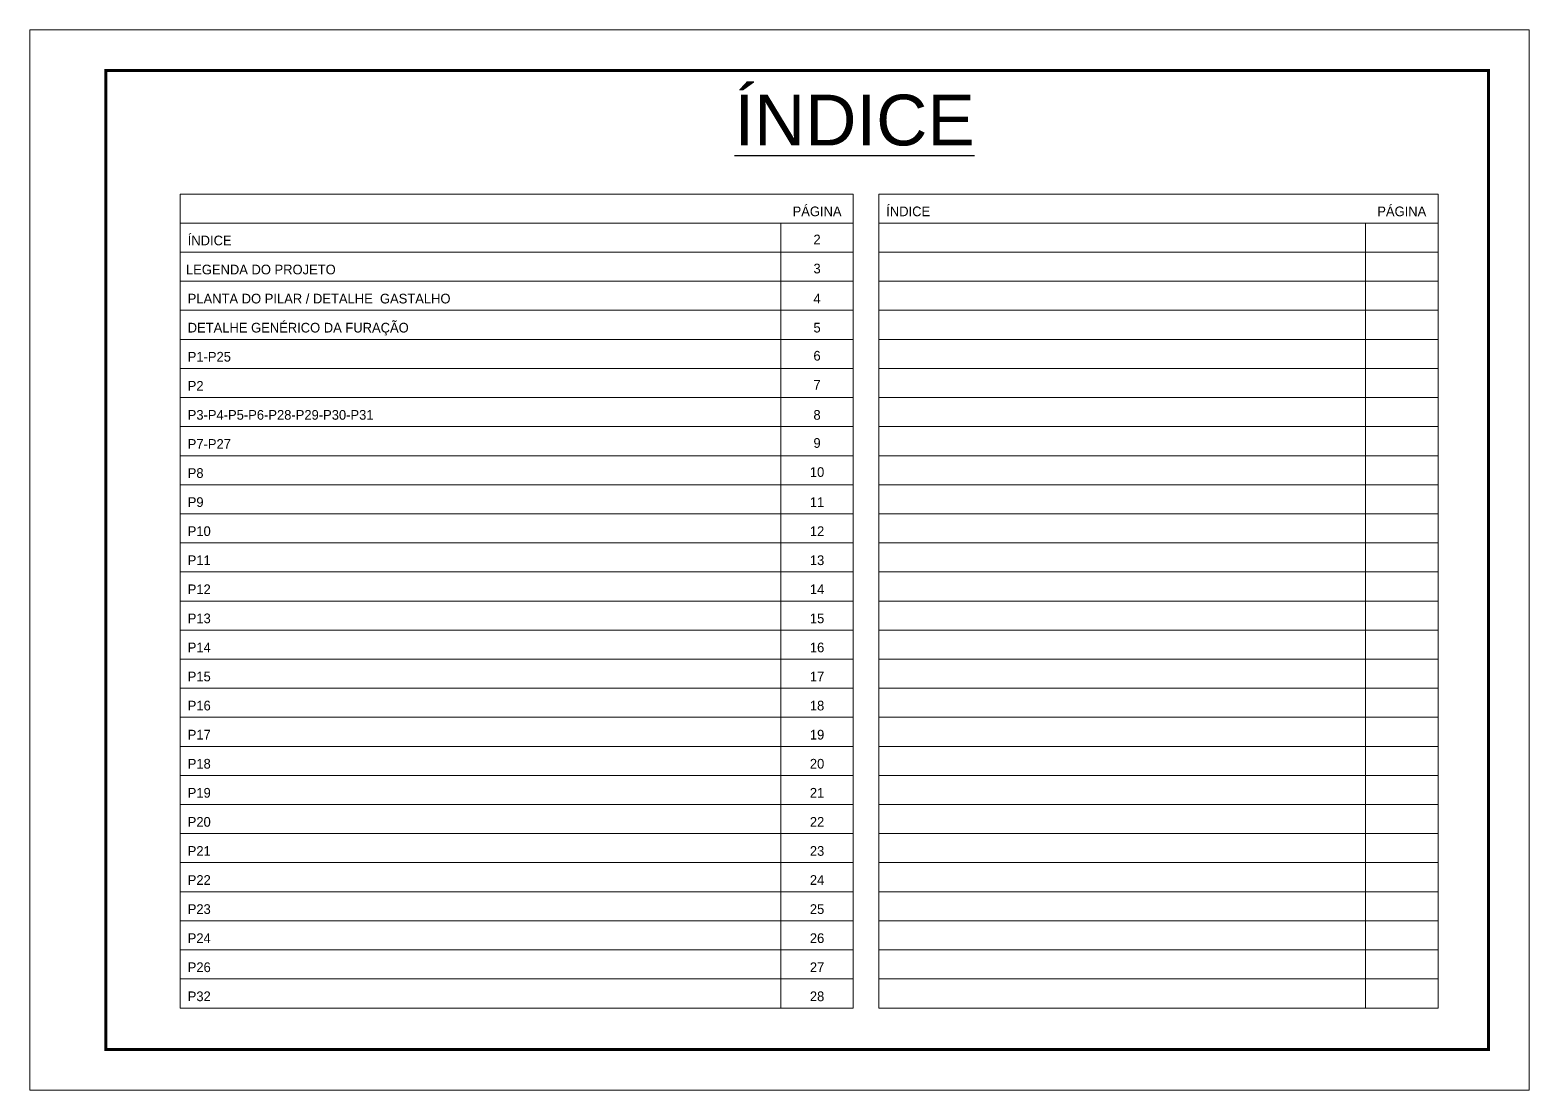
# Model space of a CAD drawing. Extents: x 808 to 7089, y -98 to 17032.
# Drawn here: x 2407 to 3892, y 15982 to 17032 of the extents above; entities that cross this region are included whole.
import ezdxf
from ezdxf.enums import TextEntityAlignment as Align

# ---------------------------------------------------------------- set-up
doc = ezdxf.new("R2010")
doc.units = 0
doc.layers.add('CARIMBO', color=255, linetype='Continuous', lineweight=9)
doc.layers.add('Folhas', color=255, linetype='Continuous', lineweight=9)
doc.styles.add('ARIAL', font='arial.ttf')
doc.styles.add('Tecnologia', font='')
doc.styles.get('Tecnologia').set_extended_font_data('Forgotten Futurist')

msp = doc.modelspace()

# ---------------------------------------------------------------- linework, layer by layer
at = {"layer": 'CARIMBO'}
for p, q in [((2555.42, 16869.99), (3222.29, 16869.99)), ((2555.42, 16869.99), (2555.42, 16063.7)), ((3222.29, 16869.99), (3222.29, 16063.7)), ((3247.42, 16869.99), (3801.51, 16869.99)), ((3247.42, 16869.99), (3247.42, 16063.7)), ((3801.51, 16869.99), (3801.51, 16063.7)), ((2555.42, 16841.19), (3222.29, 16841.19)), ((3150.47, 16841.19), (3150.47, 16063.7)), ((3247.42, 16841.19), (3801.51, 16841.19)), ((3729.69, 16841.19), (3729.69, 16063.7)), ((2555.42, 16812.4), (3222.29, 16812.4)), ((3247.42, 16812.4), (3801.51, 16812.4)), ((2555.42, 16783.6), (3222.29, 16783.6)), ((3247.42, 16783.6), (3801.51, 16783.6)), ((2555.42, 16754.81), (3222.29, 16754.81)), ((3247.42, 16754.81), (3801.51, 16754.81)), ((2555.42, 16726.01), (3222.29, 16726.01)), ((3247.42, 16726.01), (3801.51, 16726.01)), ((2555.42, 16697.21), (3222.29, 16697.21)), ((3247.42, 16697.21), (3801.51, 16697.21)), ((2555.42, 16668.42), (3222.29, 16668.42)), ((3247.42, 16668.42), (3801.51, 16668.42)), ((2555.42, 16639.62), (3222.29, 16639.62)), ((3247.42, 16639.62), (3801.51, 16639.62)), ((2555.42, 16610.82), (3222.29, 16610.82)), ((3247.42, 16610.82), (3801.51, 16610.82)), ((2555.42, 16582.03), (3222.29, 16582.03)), ((3247.42, 16582.03), (3801.51, 16582.03)), ((2555.42, 16553.23), (3222.29, 16553.23)), ((3247.42, 16553.23), (3801.51, 16553.23)), ((2555.42, 16524.44), (3222.29, 16524.44)), ((3247.42, 16524.44), (3801.51, 16524.44)), ((2555.42, 16495.64), (3222.29, 16495.64)), ((3247.42, 16495.64), (3801.51, 16495.64)), ((2555.42, 16466.84), (3222.29, 16466.84)), ((3247.42, 16466.84), (3801.51, 16466.84)), ((2555.42, 16438.05), (3222.29, 16438.05)), ((3247.42, 16438.05), (3801.51, 16438.05)), ((2555.42, 16409.25), (3222.29, 16409.25)), ((3247.42, 16409.25), (3801.51, 16409.25)), ((2555.42, 16380.45), (3222.29, 16380.45)), ((3247.42, 16380.45), (3801.51, 16380.45)), ((2555.42, 16351.66), (3222.29, 16351.66)), ((3247.42, 16351.66), (3801.51, 16351.66)), ((2555.42, 16322.86), (3222.29, 16322.86)), ((3247.42, 16322.86), (3801.51, 16322.86)), ((2555.42, 16294.07), (3222.29, 16294.07)), ((3247.42, 16294.07), (3801.51, 16294.07)), ((2555.42, 16265.27), (3222.29, 16265.27)), ((3247.42, 16265.27), (3801.51, 16265.27)), ((2555.42, 16236.47), (3222.29, 16236.47)), ((3247.42, 16236.47), (3801.51, 16236.47)), ((2555.42, 16207.68), (3222.29, 16207.68)), ((3247.42, 16207.68), (3801.51, 16207.68)), ((2555.42, 16178.88), (3222.29, 16178.88)), ((3247.42, 16178.88), (3801.51, 16178.88)), ((2555.42, 16150.08), (3222.29, 16150.08)), ((3247.42, 16150.08), (3801.51, 16150.08)), ((2555.42, 16121.29), (3222.29, 16121.29)), ((3247.42, 16121.29), (3801.51, 16121.29)), ((2555.42, 16092.49), (3222.29, 16092.49)), ((3247.42, 16092.49), (3801.51, 16092.49)), ((2555.42, 16063.7), (3222.29, 16063.7)), ((3247.42, 16063.7), (3801.51, 16063.7))]:
    msp.add_line(p, q, dxfattribs=at)
at = {"layer": 'Folhas'}
msp.add_lwpolyline([(2406.67, 15982.48), (3891.67, 15982.48), (3891.67, 17032.48), (2406.67, 17032.48)], close=True, dxfattribs=at)
at = {"layer": 'Folhas', "color": 30, "const_width": 3}
msp.add_lwpolyline([(2481.67, 16022.48), (3851.67, 16022.48), (3851.67, 16992.48), (2481.67, 16992.48)], close=True, dxfattribs=at)

# ---------------------------------------------------------------- texts
at = {"color": 0, "linetype": 'Continuous', "ltscale": 5, "style": 'ARIAL'}
msp.add_text('%%UÍNDICE', height=50.279, dxfattribs=at).set_placement((3223.48, 16918.12), align=Align.CENTER)
at = {"layer": 'CARIMBO', "style": 'Tecnologia'}
for s, height, p in [('PÁGINA', 9.599, (3186.38, 16848)), ('PÁGINA', 9.599, (3765.6, 16848)), ('2', 9.6, (3186.38, 16820.17)), ('3', 9.6, (3186.38, 16791.37)), ('4', 9.6, (3186.38, 16761.61)), ('5', 9.6, (3186.38, 16732.82)), ('6', 9.6, (3186.38, 16704.99)), ('7', 9.6, (3186.38, 16676.19)), ('8', 9.6, (3186.38, 16646.43)), ('9', 9.6, (3186.38, 16618.6)), ('10', 9.599, (3186.38, 16589.8)), ('11', 9.599, (3186.38, 16560.04)), ('12', 9.599, (3186.38, 16531.24)), ('13', 9.599, (3186.38, 16502.45)), ('14', 9.599, (3186.38, 16473.65)), ('15', 9.599, (3186.38, 16444.85)), ('16', 9.599, (3186.38, 16416.06)), ('17', 9.599, (3186.38, 16387.26)), ('18', 9.599, (3186.38, 16358.47)), ('19', 9.599, (3186.38, 16329.67)), ('20', 9.599, (3186.38, 16300.87)), ('21', 9.599, (3186.38, 16272.08)), ('22', 9.599, (3186.38, 16243.28)), ('23', 9.599, (3186.38, 16214.48)), ('24', 9.599, (3186.38, 16185.69)), ('25', 9.599, (3186.38, 16156.89)), ('26', 9.599, (3186.38, 16128.1)), ('27', 9.599, (3186.38, 16099.3)), ('28', 9.599, (3186.38, 16070.5))]:
    msp.add_text(s, height=height, dxfattribs=at).set_placement(p, align=Align.CENTER)
for s, height, p in [('ÍNDICE', 9.599, (3254.92, 16848)), ('ÍNDICE', 9.599, (2562.92, 16819.2)), ('LEGENDA DO PROJETO', 9.5987, (2561.21, 16790.41)), ('PLANTA DO PILAR / DETALHE  GASTALHO ', 9.5987, (2562.92, 16761.61)), ('DETALHE GENÉRICO DA FURAÇÃO', 9.5987, (2562.92, 16732.82)), ('P1-P25', 9.599, (2562.92, 16704.02)), ('P2', 9.599, (2562.92, 16675.22)), ('P3-P4-P5-P6-P28-P29-P30-P31', 9.5987, (2562.92, 16646.43)), ('P7-P27', 9.599, (2562.92, 16617.63)), ('P8', 9.599, (2562.92, 16588.83)), ('P9', 9.599, (2562.92, 16560.04)), ('P10', 9.599, (2562.92, 16531.24)), ('P11', 9.599, (2562.92, 16502.45)), ('P12', 9.599, (2562.92, 16473.65)), ('P13', 9.599, (2562.92, 16444.85)), ('P14', 9.599, (2562.92, 16416.06)), ('P15', 9.599, (2562.92, 16387.26)), ('P16', 9.599, (2562.92, 16358.47)), ('P17', 9.599, (2562.92, 16329.67)), ('P18', 9.599, (2562.92, 16300.87)), ('P19', 9.599, (2562.92, 16272.08)), ('P20', 9.599, (2562.92, 16243.28)), ('P21', 9.599, (2562.92, 16214.48)), ('P22', 9.599, (2562.92, 16185.69)), ('P23', 9.599, (2562.92, 16156.89)), ('P24', 9.599, (2562.92, 16128.1)), ('P26', 9.599, (2562.92, 16099.3)), ('P32', 9.599, (2562.92, 16070.5))]:
    msp.add_text(s, height=height, dxfattribs=at).set_placement(p)

doc.saveas('drawing.dxf')
